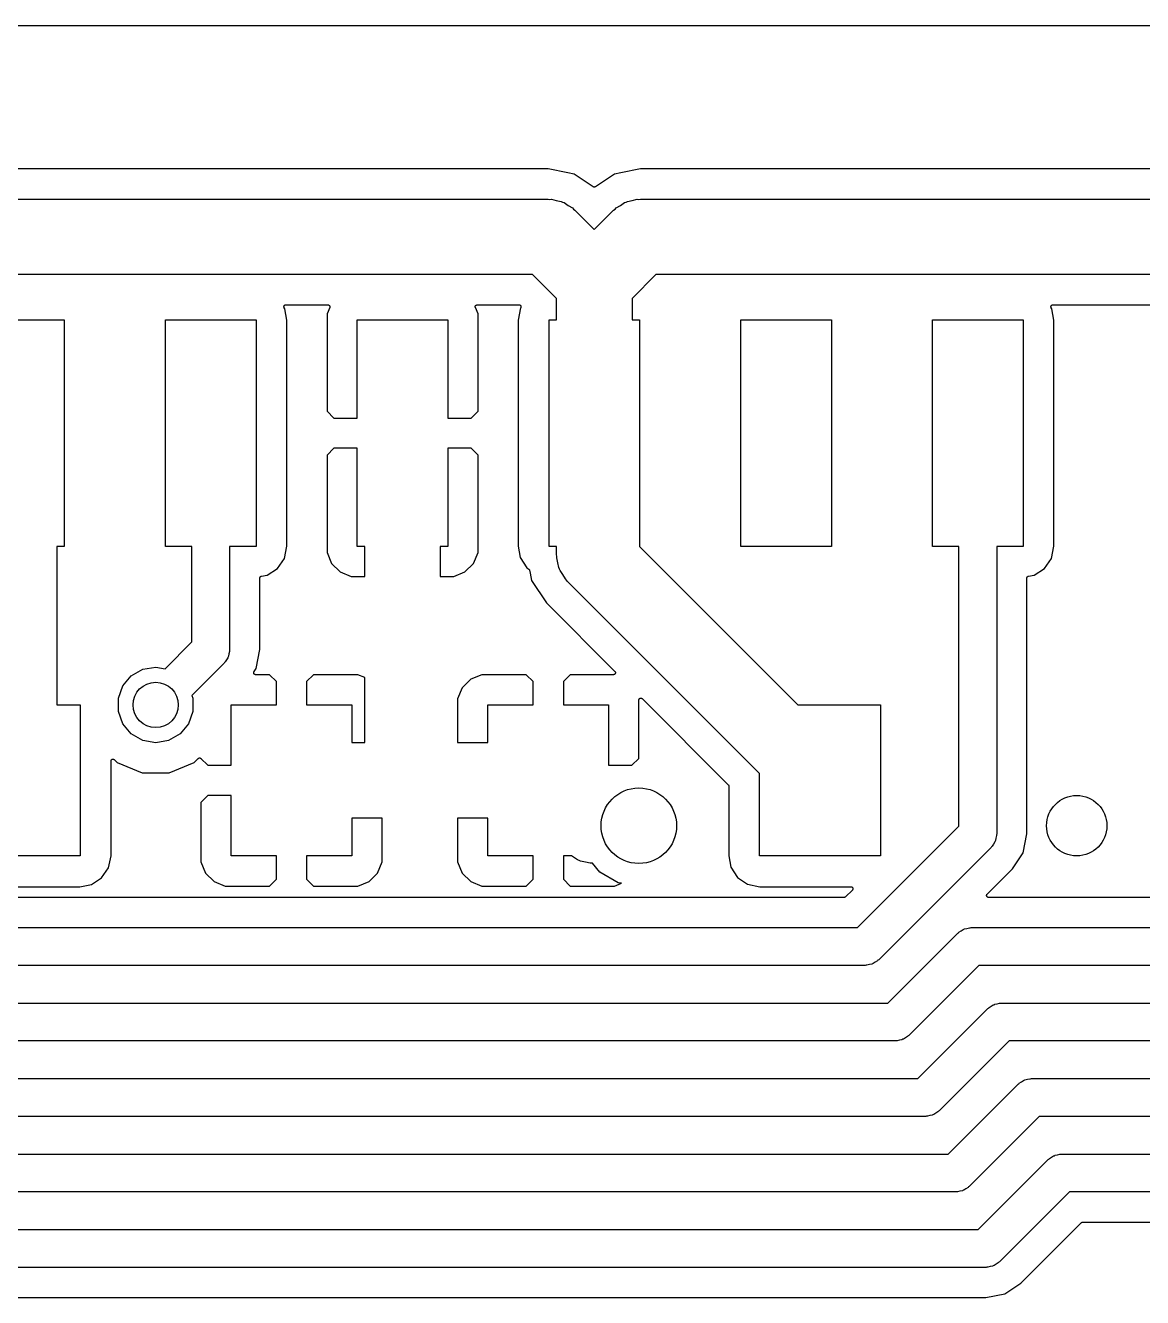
# Model space of a CAD drawing. Extents: x 0.3 to 75.7, y -92.7 to -2.
# Drawn here: x 35.64 to 43.04, y -62.42 to -54 of the extents above; entities that cross this region are included whole.
import ezdxf

# ---------------------------------------------------------------- set-up
doc = ezdxf.new("R2010")
doc.units = 0
doc.header["$MEASUREMENT"] = 0
doc.layers.add('BLACK', color=7, linetype='CONTINUOUS')

msp = doc.modelspace()

# ---------------------------------------------------------------- linework, layer by layer
at = {"layer": 'Black'}
for p, q in [((19.013, -54), (71.162, -54)), ((39.0987, -54.95), (33.4113, -54.95)), ((39.229, -54.9759), (39.0987, -54.95)), ((39.2721, -54.9845), (39.229, -54.9759)), ((39.3978, -55.0685), (39.2721, -54.9845)), ((39.5379, -54.9845), (39.4122, -55.0685)), ((39.581, -54.9759), (39.5379, -54.9845)), ((39.7113, -54.95), (39.581, -54.9759)), ((45.6987, -54.95), (39.7113, -54.95)), ((39.3986, -55.0688), (39.3978, -55.0685)), ((39.3993, -55.0693), (39.3986, -55.0688)), ((39.4006, -55.0697), (39.3993, -55.0693)), ((39.4019, -55.0703), (39.4006, -55.0697)), ((39.4028, -55.0703), (39.4019, -55.0703)), ((39.4036, -55.0706), (39.4028, -55.0703)), ((39.405, -55.0705), (39.4036, -55.0706)), ((39.4064, -55.0706), (39.405, -55.0705)), ((39.4072, -55.0703), (39.4064, -55.0706)), ((39.4081, -55.0703), (39.4072, -55.0703)), ((39.4094, -55.0697), (39.4081, -55.0703)), ((39.4107, -55.0693), (39.4094, -55.0697)), ((39.4114, -55.0688), (39.4107, -55.0693)), ((39.4122, -55.0685), (39.4114, -55.0688)), ((33.41, -55.15), (39.1, -55.15)), ((39.1, -55.15), (39.1108, -55.1519)), ((39.1108, -55.1519), (39.1218, -55.151)), ((39.1218, -55.151), (39.1533, -55.1594)), ((39.1533, -55.1594), (39.1855, -55.1651)), ((39.1855, -55.1651), (39.195, -55.1706)), ((39.195, -55.1706), (39.2057, -55.1734)), ((39.2057, -55.1734), (39.2324, -55.1922)), ((39.5776, -55.1922), (39.6043, -55.1734)), ((39.6043, -55.1734), (39.615, -55.1706)), ((39.615, -55.1706), (39.6245, -55.1651)), ((39.6245, -55.1651), (39.6567, -55.1594)), ((39.6567, -55.1594), (39.6882, -55.151)), ((39.6882, -55.151), (39.6992, -55.1519)), ((39.6992, -55.1519), (39.71, -55.15)), ((39.71, -55.15), (45.7, -55.15)), ((39.2324, -55.1922), (39.2607, -55.2085)), ((39.2607, -55.2085), (39.2678, -55.2169)), ((39.2678, -55.2169), (39.2768, -55.2232)), ((39.2768, -55.2232), (39.405, -55.3514)), ((39.405, -55.3514), (39.5332, -55.2232)), ((39.5332, -55.2232), (39.5422, -55.2169)), ((39.5422, -55.2169), (39.5493, -55.2085)), ((39.5493, -55.2085), (39.5776, -55.1922)), ((38.9964, -55.65), (33.5136, -55.65)), ((39.155, -55.8086), (38.9964, -55.65)), ((39.8136, -55.65), (39.655, -55.8086)), ((45.5964, -55.65), (39.8136, -55.65)), ((37.35, -55.8589), (37.3506, -55.8571)), ((37.3506, -55.8571), (37.3508, -55.8568)), ((37.3508, -55.8568), (37.3509, -55.8565)), ((37.3509, -55.8565), (37.3521, -55.855)), ((37.3521, -55.855), (37.3533, -55.8535)), ((37.3533, -55.8535), (37.3536, -55.8533)), ((37.3536, -55.8533), (37.3538, -55.853)), ((37.3538, -55.853), (37.3555, -55.8521)), ((37.3555, -55.8521), (37.3571, -55.851)), ((37.3571, -55.851), (37.3574, -55.8509)), ((37.3574, -55.8509), (37.3577, -55.8508)), ((37.3577, -55.8508), (37.3596, -55.8504)), ((37.3596, -55.8504), (37.3615, -55.85)), ((37.3615, -55.85), (37.3618, -55.8501)), ((37.3618, -55.8501), (37.3621, -55.85)), ((37.3621, -55.85), (37.6405, -55.85)), ((37.6405, -55.85), (37.6419, -55.8502)), ((37.6419, -55.8502), (37.6433, -55.8503)), ((37.6433, -55.8503), (37.6441, -55.8506)), ((37.6441, -55.8506), (37.6449, -55.8508)), ((37.6449, -55.8508), (37.6462, -55.8515)), ((37.6462, -55.8515), (37.6475, -55.852)), ((37.6475, -55.852), (37.6481, -55.8526)), ((37.6481, -55.8526), (37.6488, -55.853)), ((37.6488, -55.853), (37.6498, -55.8541)), ((37.6498, -55.8541), (37.6508, -55.8551)), ((37.6508, -55.8551), (37.6512, -55.8558)), ((37.6512, -55.8558), (37.6517, -55.8565)), ((37.6517, -55.8565), (37.6522, -55.8578)), ((38.6178, -55.8578), (38.6183, -55.8565)), ((38.6183, -55.8565), (38.6188, -55.8558)), ((38.6188, -55.8558), (38.6192, -55.8551)), ((38.6192, -55.8551), (38.6202, -55.8541)), ((38.6202, -55.8541), (38.6212, -55.853)), ((38.6212, -55.853), (38.6219, -55.8526)), ((38.6219, -55.8526), (38.6225, -55.852)), ((38.6225, -55.852), (38.6238, -55.8515)), ((38.6238, -55.8515), (38.6251, -55.8508)), ((38.6251, -55.8508), (38.6259, -55.8506)), ((38.6259, -55.8506), (38.6267, -55.8503)), ((38.6267, -55.8503), (38.6281, -55.8502)), ((38.6281, -55.8502), (38.6295, -55.85)), ((38.6295, -55.85), (38.9067, -55.85)), ((38.9067, -55.85), (38.9071, -55.8501)), ((38.9071, -55.8501), (38.9076, -55.85)), ((38.9076, -55.85), (38.9094, -55.8505)), ((38.9094, -55.8505), (38.9111, -55.8508)), ((38.9111, -55.8508), (38.9115, -55.851)), ((38.9115, -55.851), (38.912, -55.8512)), ((38.912, -55.8512), (38.9135, -55.8522)), ((38.9135, -55.8522), (38.915, -55.853)), ((38.915, -55.853), (38.9153, -55.8534)), ((38.9153, -55.8534), (38.9157, -55.8537)), ((38.9157, -55.8537), (38.9168, -55.8551)), ((38.9168, -55.8551), (38.9179, -55.8565)), ((38.9179, -55.8565), (38.9181, -55.857)), ((38.9181, -55.857), (38.9184, -55.8574)), ((38.9184, -55.8574), (38.9188, -55.8591)), ((39.155, -55.95), (39.155, -55.8086)), ((39.655, -55.8086), (39.655, -55.95)), ((42.43, -55.8589), (42.4306, -55.8571)), ((42.4306, -55.8571), (42.4308, -55.8568)), ((42.4308, -55.8568), (42.4309, -55.8565)), ((42.4309, -55.8565), (42.4321, -55.855)), ((42.4321, -55.855), (42.4333, -55.8535)), ((42.4333, -55.8535), (42.4336, -55.8533)), ((42.4336, -55.8533), (42.4338, -55.853)), ((42.4338, -55.853), (42.4355, -55.8521)), ((42.4355, -55.8521), (42.4371, -55.851)), ((42.4371, -55.851), (42.4374, -55.8509)), ((42.4374, -55.8509), (42.4377, -55.8508)), ((42.4377, -55.8508), (42.4396, -55.8504)), ((42.4396, -55.8504), (42.4415, -55.85)), ((42.4415, -55.85), (42.4418, -55.8501)), ((42.4418, -55.8501), (42.4421, -55.85)), ((42.4421, -55.85), (45.5082, -55.85)), ((37.3492, -55.8614), (37.3493, -55.8611)), ((37.3493, -55.8633), (37.3492, -55.8614)), ((37.3493, -55.8607), (37.35, -55.8589)), ((37.3493, -55.8611), (37.3493, -55.8607)), ((37.3493, -55.8653), (37.3493, -55.8633)), ((37.3494, -55.8656), (37.3493, -55.8653)), ((37.3494, -55.8659), (37.3494, -55.8656)), ((37.3502, -55.8677), (37.3494, -55.8659)), ((37.3509, -55.8695), (37.3502, -55.8677)), ((37.3511, -55.8697), (37.3509, -55.8695)), ((37.3512, -55.87), (37.3511, -55.8697)), ((37.355, -55.876), (37.3512, -55.87)), ((37.3692, -55.9512), (37.355, -55.876)), ((37.6525, -55.868), (37.635, -55.9102)), ((37.635, -55.9102), (37.635, -56.5544)), ((37.6522, -55.8578), (37.6529, -55.8591)), ((37.6528, -55.8666), (37.6525, -55.868)), ((37.6533, -55.8653), (37.6528, -55.8666)), ((37.6529, -55.8591), (37.653, -55.8599)), ((37.653, -55.8599), (37.6533, -55.8607)), ((37.6533, -55.8607), (37.6533, -55.8622)), ((37.6533, -55.8622), (37.6535, -55.8636)), ((37.6535, -55.8636), (37.6533, -55.8644)), ((37.6533, -55.8644), (37.6533, -55.8653)), ((38.6165, -55.8636), (38.6167, -55.8622)), ((38.6167, -55.8644), (38.6165, -55.8636)), ((38.6167, -55.8607), (38.617, -55.8599)), ((38.6167, -55.8622), (38.6167, -55.8607)), ((38.6167, -55.8653), (38.6167, -55.8644)), ((38.6172, -55.8666), (38.6167, -55.8653)), ((38.617, -55.8599), (38.6171, -55.8591)), ((38.6171, -55.8591), (38.6178, -55.8578)), ((38.6175, -55.868), (38.6172, -55.8666)), ((38.635, -55.9102), (38.6175, -55.868)), ((38.635, -56.5544), (38.635, -55.9102)), ((38.9172, -55.8707), (38.9008, -55.9513)), ((38.9174, -55.8703), (38.9172, -55.8707)), ((38.9176, -55.8699), (38.9174, -55.8703)), ((38.9179, -55.8695), (38.9176, -55.8699)), ((38.9185, -55.8678), (38.9179, -55.8695)), ((38.9192, -55.8662), (38.9185, -55.8678)), ((38.9188, -55.8591), (38.9195, -55.8607)), ((38.9193, -55.8657), (38.9192, -55.8662)), ((38.9195, -55.8653), (38.9193, -55.8657)), ((38.9195, -55.8607), (38.9195, -55.8612)), ((38.9195, -55.8612), (38.9196, -55.8617)), ((38.9196, -55.8617), (38.9195, -55.8635)), ((38.9195, -55.8635), (38.9195, -55.8653)), ((42.4292, -55.8614), (42.4293, -55.8611)), ((42.4293, -55.8633), (42.4292, -55.8614)), ((42.4293, -55.8607), (42.43, -55.8589)), ((42.4293, -55.8611), (42.4293, -55.8607)), ((42.4293, -55.8653), (42.4293, -55.8633)), ((42.4294, -55.8656), (42.4293, -55.8653)), ((42.4294, -55.8659), (42.4294, -55.8656)), ((42.4302, -55.8677), (42.4294, -55.8659)), ((42.4309, -55.8695), (42.4302, -55.8677)), ((42.4311, -55.8697), (42.4309, -55.8695)), ((42.4312, -55.87), (42.4311, -55.8697)), ((42.435, -55.876), (42.4312, -55.87)), ((42.4492, -55.9512), (42.435, -55.876)), ((35.295, -55.95), (35.895, -55.95)), ((35.895, -55.95), (35.895, -57.45)), ((36.565, -57.45), (36.565, -55.95)), ((36.565, -55.95), (37.165, -55.95)), ((37.165, -55.95), (37.165, -57.45)), ((37.3692, -56.8402), (37.3692, -55.9512)), ((37.835, -56.6), (37.835, -55.95)), ((37.835, -55.95), (38.435, -55.95)), ((38.435, -55.95), (38.435, -56.6)), ((38.9008, -55.9513), (38.9008, -57.4488)), ((39.105, -57.45), (39.105, -55.95)), ((39.105, -55.95), (39.155, -55.95)), ((39.655, -55.95), (39.705, -55.95)), ((39.705, -55.95), (39.705, -57.45)), ((40.375, -57.45), (40.375, -55.95)), ((40.375, -55.95), (40.975, -55.95)), ((40.975, -55.95), (40.975, -57.45)), ((41.645, -57.45), (41.645, -55.95)), ((41.645, -55.95), (42.245, -55.95)), ((42.245, -55.95), (42.245, -57.45)), ((42.4492, -57.4487), (42.4492, -55.9512)), ((37.635, -56.5544), (37.6806, -56.6)), ((37.6806, -56.6), (37.835, -56.6)), ((38.435, -56.6), (38.5894, -56.6)), ((38.5894, -56.6), (38.635, -56.5544)), ((37.3692, -57.4487), (37.3692, -56.8402)), ((37.6806, -56.8), (37.635, -56.8456)), ((37.635, -56.8456), (37.635, -57.4898)), ((37.835, -56.8), (37.6806, -56.8)), ((37.835, -57.45), (37.835, -56.8)), ((38.435, -56.8), (38.435, -57.45)), ((38.5894, -56.8), (38.435, -56.8)), ((38.635, -56.8456), (38.5894, -56.8)), ((38.635, -57.4898), (38.635, -56.8456)), ((35.895, -57.45), (35.845, -57.45)), ((35.845, -57.45), (35.845, -58.5)), ((36.74, -57.45), (36.565, -57.45)), ((36.74, -58.0832), (36.74, -57.45)), ((37.165, -57.45), (36.99, -57.45)), ((36.99, -57.45), (36.99, -58.135)), ((37.3528, -57.5293), (37.3692, -57.4487)), ((37.885, -57.45), (37.835, -57.45)), ((37.885, -57.65), (37.885, -57.45)), ((38.435, -57.45), (38.385, -57.45)), ((38.385, -57.45), (38.385, -57.65)), ((38.9008, -57.4488), (38.915, -57.524)), ((39.155, -57.45), (39.105, -57.45)), ((39.155, -57.505), (39.155, -57.45)), ((39.705, -57.45), (39.7036, -57.45)), ((39.7036, -57.45), (40.7536, -58.5)), ((40.975, -57.45), (40.375, -57.45)), ((41.82, -57.45), (41.645, -57.45)), ((41.82, -59.3032), (41.82, -57.45)), ((42.245, -57.45), (42.07, -57.45)), ((42.07, -57.45), (42.07, -59.355)), ((42.4328, -57.5293), (42.4492, -57.4487)), ((37.3072, -57.5962), (37.3528, -57.5293)), ((37.635, -57.4898), (37.6654, -57.5633)), ((38.6046, -57.5633), (38.635, -57.4898)), ((38.915, -57.524), (38.9588, -57.5922)), ((39.1569, -57.5158), (39.155, -57.505)), ((39.156, -57.5268), (39.1569, -57.5158)), ((39.1644, -57.5583), (39.156, -57.5268)), ((42.3872, -57.5962), (42.4328, -57.5293)), ((37.239, -57.64), (37.3072, -57.5962)), ((37.6654, -57.5633), (37.7217, -57.6196)), ((37.7217, -57.6196), (37.7952, -57.65)), ((38.4748, -57.65), (38.5483, -57.6196)), ((38.5483, -57.6196), (38.6046, -57.5633)), ((38.9588, -57.5922), (38.9704, -57.6001)), ((38.9704, -57.6001), (38.9707, -57.6004)), ((38.9707, -57.6004), (38.9712, -57.6007)), ((38.9712, -57.6007), (38.9723, -57.602)), ((38.9723, -57.602), (38.9736, -57.6032)), ((38.9736, -57.6032), (38.9738, -57.6037)), ((38.9738, -57.6037), (38.9742, -57.6041)), ((38.9742, -57.6041), (38.9748, -57.6057)), ((38.9748, -57.6057), (38.9756, -57.6073)), ((38.9756, -57.6073), (38.9756, -57.6078)), ((38.9756, -57.6078), (38.9758, -57.6083)), ((38.9758, -57.6083), (38.9797, -57.628)), ((39.1701, -57.5905), (39.1644, -57.5583)), ((39.1756, -57.6), (39.1701, -57.5905)), ((39.1784, -57.6107), (39.1756, -57.6)), ((39.1972, -57.6374), (39.1784, -57.6107)), ((42.319, -57.64), (42.3872, -57.5962)), ((37.19, -57.66), (37.1904, -57.6579)), ((37.19, -58.1337), (37.19, -57.66)), ((37.1904, -57.6579), (37.1907, -57.6557)), ((37.1907, -57.6557), (37.1908, -57.6556)), ((37.1908, -57.6556), (37.1919, -57.6537)), ((37.1908, -57.6556), (37.1908, -57.6556)), ((37.1919, -57.6537), (37.1929, -57.6518)), ((37.1929, -57.6518), (37.193, -57.6517)), ((37.193, -57.6517), (37.1947, -57.6502)), ((37.193, -57.6517), (37.193, -57.6517)), ((37.1947, -57.6502), (37.1964, -57.6488)), ((37.1964, -57.6488), (37.1964, -57.6488)), ((37.1964, -57.6488), (37.1965, -57.6488)), ((37.1965, -57.6488), (37.1986, -57.648)), ((37.1986, -57.648), (37.2006, -57.6472)), ((37.2006, -57.6472), (37.239, -57.64)), ((37.7952, -57.65), (37.885, -57.65)), ((38.385, -57.65), (38.4748, -57.65)), ((38.9797, -57.628), (38.9797, -57.628)), ((38.9797, -57.628), (38.9895, -57.6771)), ((38.9895, -57.6771), (39.0877, -57.8241)), ((39.2135, -57.6657), (39.1972, -57.6374)), ((39.2219, -57.6728), (39.2135, -57.6657)), ((39.2282, -57.6818), (39.2219, -57.6728)), ((40.5, -58.9536), (39.2282, -57.6818)), ((42.27, -57.66), (42.2704, -57.6579)), ((42.27, -59.3537), (42.27, -57.66)), ((42.2704, -57.6579), (42.2707, -57.6557)), ((42.2707, -57.6557), (42.2708, -57.6556)), ((42.2708, -57.6556), (42.2719, -57.6537)), ((42.2708, -57.6556), (42.2708, -57.6556)), ((42.2719, -57.6537), (42.2729, -57.6518)), ((42.2729, -57.6518), (42.273, -57.6517)), ((42.273, -57.6517), (42.2747, -57.6502)), ((42.273, -57.6517), (42.273, -57.6517)), ((42.2747, -57.6502), (42.2764, -57.6488)), ((42.2764, -57.6488), (42.2764, -57.6488)), ((42.2764, -57.6488), (42.2765, -57.6488)), ((42.2765, -57.6488), (42.2786, -57.648)), ((42.2786, -57.648), (42.2806, -57.6472)), ((42.2806, -57.6472), (42.319, -57.64)), ((39.0877, -57.8241), (39.5414, -58.2778)), ((36.5631, -58.2602), (36.74, -58.0832)), ((36.9608, -58.2153), (36.9565, -58.2189)), ((36.9689, -58.2012), (36.9608, -58.2153)), ((36.9783, -58.1878), (36.9689, -58.2012)), ((36.9797, -58.1825), (36.9783, -58.1878)), ((36.9825, -58.1778), (36.9797, -58.1825)), ((36.9853, -58.1617), (36.9825, -58.1778)), ((36.9895, -58.1459), (36.9853, -58.1617)), ((36.99, -58.135), (36.989, -58.1404)), ((36.989, -58.1404), (36.9895, -58.1459)), ((37.165, -58.2593), (37.19, -58.1337)), ((36.3387, -58.3078), (36.4142, -58.2642)), ((36.4142, -58.2642), (36.5, -58.249)), ((36.5, -58.249), (36.5631, -58.2602)), ((36.9534, -58.2234), (36.74, -58.4368)), ((36.9565, -58.2189), (36.9534, -58.2234)), ((37.1492, -58.2884), (37.1493, -58.2866)), ((37.1493, -58.2888), (37.1492, -58.2884)), ((37.1493, -58.2847), (37.1495, -58.2843)), ((37.1493, -58.2866), (37.1493, -58.2847)), ((37.1493, -58.2893), (37.1493, -58.2888)), ((37.15, -58.291), (37.1493, -58.2893)), ((37.1495, -58.2839), (37.1502, -58.2822)), ((37.1495, -58.2843), (37.1495, -58.2839)), ((37.1505, -58.2927), (37.15, -58.291)), ((37.1502, -58.2822), (37.1509, -58.2805)), ((37.1507, -58.2931), (37.1505, -58.2927)), ((37.1509, -58.2935), (37.1507, -58.2931)), ((37.1509, -58.2805), (37.1512, -58.2802)), ((37.1521, -58.2949), (37.1509, -58.2935)), ((37.1512, -58.2802), (37.1513, -58.2798)), ((37.1513, -58.2798), (37.165, -58.2593)), ((37.1531, -58.2964), (37.1521, -58.2949)), ((37.1535, -58.2966), (37.1531, -58.2964)), ((37.1538, -58.297), (37.1535, -58.2966)), ((37.1554, -58.2979), (37.1538, -58.297)), ((37.1569, -58.2989), (37.1554, -58.2979)), ((37.1573, -58.299), (37.1569, -58.2989)), ((37.1577, -58.2992), (37.1573, -58.299)), ((37.1595, -58.2995), (37.1577, -58.2992)), ((37.1613, -58.3), (37.1595, -58.2995)), ((37.1617, -58.2999), (37.1613, -58.3)), ((37.1621, -58.3), (37.1617, -58.2999)), ((37.2544, -58.3), (37.1621, -58.3)), ((37.3, -58.3456), (37.2544, -58.3)), ((37.5456, -58.3), (37.5, -58.3456)), ((37.8398, -58.3), (37.5456, -58.3)), ((37.885, -58.3187), (37.8398, -58.3)), ((38.6602, -58.3), (38.5867, -58.3304)), ((38.9544, -58.3), (38.6602, -58.3)), ((39, -58.3456), (38.9544, -58.3)), ((39.2456, -58.3), (39.2, -58.3456)), ((39.5322, -58.3), (39.2456, -58.3)), ((39.5339, -58.2997), (39.5322, -58.3)), ((39.5356, -58.2996), (39.5339, -58.2997)), ((39.5361, -58.2993), (39.5356, -58.2996)), ((39.5367, -58.2992), (39.5361, -58.2993)), ((39.5381, -58.2984), (39.5367, -58.2992)), ((39.5397, -58.2976), (39.5381, -58.2984)), ((39.5401, -58.2972), (39.5397, -58.2976)), ((39.5406, -58.297), (39.5401, -58.2972)), ((39.5417, -58.2957), (39.5406, -58.297)), ((39.5414, -58.2778), (39.5424, -58.2792)), ((39.5429, -58.2945), (39.5417, -58.2957)), ((39.5424, -58.2792), (39.5435, -58.2805)), ((39.5431, -58.2939), (39.5429, -58.2945)), ((39.5435, -58.2935), (39.5431, -58.2939)), ((39.5435, -58.2805), (39.5437, -58.281)), ((39.5441, -58.2919), (39.5435, -58.2935)), ((39.5437, -58.281), (39.544, -58.2815)), ((39.544, -58.2815), (39.5444, -58.2831)), ((39.5448, -58.2904), (39.5441, -58.2919)), ((39.5444, -58.2831), (39.545, -58.2847)), ((39.545, -58.2893), (39.5448, -58.2898)), ((39.5448, -58.2898), (39.5448, -58.2904)), ((39.545, -58.2847), (39.545, -58.2853)), ((39.545, -58.2853), (39.5452, -58.2859)), ((39.5452, -58.2859), (39.545, -58.2876)), ((39.545, -58.2876), (39.545, -58.2893)), ((36.2529, -58.4564), (36.2827, -58.3745)), ((36.2827, -58.3745), (36.3387, -58.3078)), ((37.3, -58.5), (37.3, -58.3456)), ((37.5, -58.3456), (37.5, -58.5)), ((37.885, -58.75), (37.885, -58.3187)), ((38.5867, -58.3304), (38.5304, -58.3867)), ((39, -58.5), (39, -58.3456)), ((39.2, -58.3456), (39.2, -58.5)), ((36.2529, -58.5436), (36.2529, -58.4564)), ((36.74, -58.4368), (36.7471, -58.4564)), ((36.7471, -58.4564), (36.7471, -58.5436)), ((38.5304, -58.3867), (38.5, -58.4602)), ((38.5, -58.4602), (38.5, -58.75)), ((39.7, -58.4678), (39.7003, -58.4661)), ((39.7, -58.8544), (39.7, -58.4678)), ((39.7003, -58.4661), (39.7004, -58.4644)), ((39.7004, -58.4644), (39.7007, -58.4639)), ((39.7007, -58.4639), (39.7008, -58.4633)), ((39.7008, -58.4633), (39.7016, -58.4619)), ((39.7016, -58.4619), (39.7024, -58.4603)), ((39.7024, -58.4603), (39.7028, -58.4599)), ((39.7028, -58.4599), (39.703, -58.4594)), ((39.703, -58.4594), (39.7043, -58.4583)), ((39.7043, -58.4583), (39.7055, -58.4571)), ((39.7055, -58.4571), (39.7061, -58.4569)), ((39.7061, -58.4569), (39.7065, -58.4565)), ((39.7065, -58.4565), (39.7081, -58.4559)), ((39.7081, -58.4559), (39.7096, -58.4552)), ((39.7096, -58.4552), (39.7102, -58.4552)), ((39.7102, -58.4552), (39.7107, -58.455)), ((39.7107, -58.455), (39.7124, -58.455)), ((39.7124, -58.455), (39.7141, -58.4548)), ((39.7141, -58.4548), (39.7147, -58.455)), ((39.7147, -58.455), (39.7153, -58.455)), ((39.7153, -58.455), (39.7169, -58.4556)), ((39.7169, -58.4556), (39.7185, -58.456)), ((39.7185, -58.456), (39.719, -58.4563)), ((39.719, -58.4563), (39.7195, -58.4565)), ((39.7195, -58.4565), (39.7208, -58.4576)), ((39.7208, -58.4576), (39.7222, -58.4586)), ((39.7222, -58.4586), (40.292, -59.0284)), ((35.845, -58.5), (36, -58.5)), ((36, -58.5), (36, -59.5)), ((36.2827, -58.6255), (36.2529, -58.5436)), ((36.7471, -58.5436), (36.7173, -58.6255)), ((37, -58.9), (37, -58.5)), ((37, -58.5), (37.3, -58.5)), ((37.5, -58.5), (37.8, -58.5)), ((37.8, -58.5), (37.8, -58.75)), ((38.7, -58.75), (38.7, -58.5)), ((38.7, -58.5), (39, -58.5)), ((39.2, -58.5), (39.5, -58.5)), ((39.5, -58.5), (39.5, -58.9)), ((40.7536, -58.5), (41.3, -58.5)), ((41.3, -58.5), (41.3, -59.5)), ((36.3387, -58.6922), (36.2827, -58.6255)), ((36.7173, -58.6255), (36.6613, -58.6922)), ((36.4142, -58.7358), (36.3387, -58.6922)), ((36.6613, -58.6922), (36.5858, -58.7358)), ((36.5, -58.751), (36.4142, -58.7358)), ((36.5858, -58.7358), (36.5, -58.751)), ((37.8, -58.75), (37.885, -58.75)), ((38.5, -58.75), (38.7, -58.75)), ((36.2042, -58.872), (36.2045, -58.8704)), ((36.2042, -59.1402), (36.2042, -58.872)), ((36.2045, -58.8704), (36.2046, -58.8687)), ((36.2046, -58.8687), (36.2049, -58.8681)), ((36.2049, -58.8681), (36.205, -58.8676)), ((36.205, -58.8676), (36.2058, -58.8661)), ((36.2058, -58.8661), (36.2065, -58.8646)), ((36.2065, -58.8646), (36.2069, -58.8642)), ((36.2069, -58.8642), (36.2072, -58.8637)), ((36.2072, -58.8637), (36.2085, -58.8626)), ((36.2085, -58.8626), (36.2097, -58.8614)), ((36.2097, -58.8614), (36.2102, -58.8611)), ((36.2102, -58.8611), (36.2107, -58.8608)), ((36.2107, -58.8608), (36.2123, -58.8602)), ((36.2123, -58.8602), (36.2138, -58.8595)), ((36.2138, -58.8595), (36.2144, -58.8594)), ((36.2144, -58.8594), (36.2149, -58.8592)), ((36.2149, -58.8592), (36.2166, -58.8592)), ((36.2166, -58.8592), (36.2183, -58.8591)), ((36.2183, -58.8591), (36.2189, -58.8592)), ((36.2189, -58.8592), (36.2194, -58.8592)), ((36.2194, -58.8592), (36.221, -58.8598)), ((36.221, -58.8598), (36.2227, -58.8603)), ((36.2227, -58.8603), (36.2231, -58.8606)), ((36.2231, -58.8606), (36.2237, -58.8608)), ((36.2237, -58.8608), (36.225, -58.8619)), ((36.225, -58.8619), (36.2264, -58.8628)), ((36.2264, -58.8628), (36.2448, -58.8813)), ((36.2448, -58.8813), (36.4101, -58.9499)), ((36.5891, -58.9501), (36.7546, -58.8817)), ((36.7546, -58.8817), (36.7818, -58.8545)), ((36.7818, -58.8545), (36.7827, -58.8539)), ((36.7827, -58.8539), (36.7835, -58.8531)), ((36.7835, -58.8531), (36.7846, -58.8526)), ((36.7846, -58.8526), (36.7855, -58.8519)), ((36.7855, -58.8519), (36.7866, -58.8517)), ((36.7866, -58.8517), (36.7876, -58.8512)), ((36.7876, -58.8512), (36.7888, -58.8511)), ((36.7888, -58.8511), (36.7899, -58.8508)), ((36.7899, -58.8508), (36.791, -58.8509)), ((36.791, -58.8509), (36.7921, -58.8508)), ((36.7921, -58.8508), (36.7932, -58.8511)), ((36.7932, -58.8511), (36.7944, -58.8512)), ((36.7944, -58.8512), (36.7954, -58.8517)), ((36.7954, -58.8517), (36.7965, -58.852)), ((36.7965, -58.852), (36.7974, -58.8526)), ((36.7974, -58.8526), (36.7984, -58.8531)), ((36.7984, -58.8531), (36.7993, -58.8539)), ((36.7993, -58.8539), (36.8002, -58.8545)), ((36.8002, -58.8545), (36.8456, -58.9)), ((39.6544, -58.9), (39.7, -58.8544)), ((36.4101, -58.9499), (36.5891, -58.9501)), ((36.8456, -58.9), (37, -58.9)), ((39.5, -58.9), (39.6544, -58.9)), ((40.5, -59.5), (40.5, -58.9536)), ((40.292, -59.0284), (40.2923, -59.0289)), ((40.2923, -59.0289), (40.2928, -59.0293)), ((40.2928, -59.0293), (40.2936, -59.0307)), ((40.2936, -59.0307), (40.2946, -59.0321)), ((40.2946, -59.0321), (40.2948, -59.0327)), ((40.2948, -59.0327), (40.295, -59.0332)), ((40.295, -59.0332), (40.2953, -59.0348)), ((40.2953, -59.0348), (40.2958, -59.0365)), ((40.2958, -59.0365), (40.2957, -59.037)), ((40.2957, -59.037), (40.2958, -59.0376)), ((40.2958, -59.0376), (40.2958, -59.4988)), ((36.2042, -59.4987), (36.2042, -59.1402)), ((36.8456, -59.1), (36.8, -59.1456)), ((37, -59.1), (36.8456, -59.1)), ((37, -59.5), (37, -59.1)), ((36.8, -59.1456), (36.8, -59.5398)), ((37.8, -59.25), (37.8, -59.5)), ((38, -59.25), (37.8, -59.25)), ((38, -59.5398), (38, -59.25)), ((38.5, -59.25), (38.5, -59.5398)), ((38.7, -59.25), (38.5, -59.25)), ((38.7, -59.5), (38.7, -59.25)), ((41.1482, -59.975), (41.82, -59.3032)), ((42.0653, -59.3817), (42.0625, -59.3978)), ((42.0695, -59.3659), (42.0653, -59.3817)), ((42.07, -59.355), (42.069, -59.3604)), ((42.069, -59.3604), (42.0695, -59.3659)), ((42.245, -59.4793), (42.27, -59.3537)), ((42.0334, -59.4434), (41.2884, -60.1884)), ((42.0365, -59.4389), (42.0334, -59.4434)), ((42.0408, -59.4353), (42.0365, -59.4389)), ((42.0489, -59.4212), (42.0408, -59.4353)), ((42.0583, -59.4078), (42.0489, -59.4212)), ((42.0597, -59.4025), (42.0583, -59.4078)), ((42.0625, -59.3978), (42.0597, -59.4025)), ((42.1739, -59.5857), (42.245, -59.4793)), ((36, -59.5), (35.2, -59.5)), ((36.1878, -59.5793), (36.2042, -59.4987)), ((36.8, -59.5398), (36.8304, -59.6133)), ((37.3, -59.5), (37, -59.5)), ((37.3, -59.6544), (37.3, -59.5)), ((37.8, -59.5), (37.5, -59.5)), ((37.5, -59.5), (37.5, -59.6544)), ((37.9696, -59.6133), (38, -59.5398)), ((38.5, -59.5398), (38.5304, -59.6133)), ((39, -59.5), (38.7, -59.5)), ((39, -59.6544), (39, -59.5)), ((39.2, -59.5), (39.2, -59.6544)), ((39.254, -59.5), (39.2, -59.5)), ((39.2676, -59.5078), (39.254, -59.5)), ((39.2943, -59.5266), (39.2676, -59.5078)), ((39.305, -59.5294), (39.2943, -59.5266)), ((39.3145, -59.5349), (39.305, -59.5294)), ((39.3467, -59.5406), (39.3145, -59.5349)), ((39.3782, -59.549), (39.3467, -59.5406)), ((39.3892, -59.5481), (39.3782, -59.549)), ((39.3925, -59.5487), (39.3892, -59.5481)), ((39.4419, -59.6076), (39.3925, -59.5487)), ((40.2958, -59.4988), (40.31, -59.574)), ((41.3, -59.5), (40.5, -59.5)), ((36.074, -59.69), (36.1422, -59.6462)), ((36.1422, -59.6462), (36.1878, -59.5793)), ((36.8304, -59.6133), (36.8867, -59.6696)), ((37.9133, -59.6696), (37.9696, -59.6133)), ((38.5304, -59.6133), (38.5867, -59.6696)), ((39.5627, -59.6773), (39.4419, -59.6076)), ((40.31, -59.574), (40.3538, -59.6422)), ((40.3538, -59.6422), (40.4207, -59.6878)), ((42.0068, -59.7528), (42.1739, -59.5857)), ((35.2013, -59.7042), (35.9988, -59.7042)), ((35.9988, -59.7042), (36.074, -59.69)), ((36.8867, -59.6696), (36.9602, -59.7)), ((36.9602, -59.7), (37.2544, -59.7)), ((37.2544, -59.7), (37.3, -59.6544)), ((37.5, -59.6544), (37.5456, -59.7)), ((37.5456, -59.7), (37.8398, -59.7)), ((37.8398, -59.7), (37.9133, -59.6696)), ((38.5867, -59.6696), (38.6602, -59.7)), ((38.6602, -59.7), (38.9544, -59.7)), ((38.9544, -59.7), (39, -59.6544)), ((39.2, -59.6544), (39.2456, -59.7)), ((39.2456, -59.7), (39.5398, -59.7)), ((39.5398, -59.7), (39.585, -59.6813)), ((39.585, -59.6813), (39.5627, -59.6773)), ((40.4207, -59.6878), (40.5013, -59.7042)), ((40.5013, -59.7042), (41.1048, -59.7042)), ((41.114, -59.7264), (41.0692, -59.7712)), ((41.1048, -59.7042), (41.1065, -59.7045)), ((41.1065, -59.7045), (41.1082, -59.7046)), ((41.1082, -59.7046), (41.1087, -59.7049)), ((41.1087, -59.7049), (41.1093, -59.705)), ((41.1093, -59.705), (41.1107, -59.7058)), ((41.1107, -59.7058), (41.1123, -59.7065)), ((41.1123, -59.7065), (41.1127, -59.7069)), ((41.1127, -59.7069), (41.1132, -59.7072)), ((41.1132, -59.7072), (41.1143, -59.7085)), ((41.115, -59.725), (41.114, -59.7264)), ((41.1143, -59.7085), (41.1155, -59.7097)), ((41.1161, -59.7237), (41.115, -59.725)), ((41.1155, -59.7097), (41.1157, -59.7102)), ((41.1157, -59.7102), (41.1161, -59.7107)), ((41.1161, -59.7107), (41.1167, -59.7123)), ((41.1163, -59.7231), (41.1161, -59.7237)), ((41.1166, -59.7227), (41.1163, -59.7231)), ((41.117, -59.721), (41.1166, -59.7227)), ((41.1167, -59.7123), (41.1174, -59.7138)), ((41.1176, -59.7194), (41.117, -59.721)), ((41.1174, -59.7138), (41.1174, -59.7144)), ((41.1174, -59.7144), (41.1176, -59.7149)), ((41.1176, -59.7149), (41.1176, -59.7166)), ((41.1176, -59.7166), (41.1178, -59.7183)), ((41.1178, -59.7183), (41.1176, -59.7189)), ((41.1176, -59.7189), (41.1176, -59.7194)), ((41.06, -59.775), (29.016, -59.775)), ((41.0606, -59.7749), (41.06, -59.775)), ((41.0611, -59.775), (41.0606, -59.7749)), ((41.0628, -59.7745), (41.0611, -59.775)), ((41.0644, -59.7742), (41.0628, -59.7745)), ((41.0649, -59.7739), (41.0644, -59.7742)), ((41.0655, -59.7738), (41.0649, -59.7739)), ((41.0669, -59.7728), (41.0655, -59.7738)), ((41.0684, -59.772), (41.0669, -59.7728)), ((41.0687, -59.7715), (41.0684, -59.772)), ((41.0692, -59.7712), (41.0687, -59.7715)), ((42.0031, -59.7609), (42.0032, -59.7603)), ((42.0032, -59.7626), (42.0031, -59.7609)), ((42.0032, -59.7597), (42.0038, -59.7581)), ((42.0032, -59.7603), (42.0032, -59.7597)), ((42.0032, -59.7643), (42.0032, -59.7626)), ((42.0034, -59.7648), (42.0032, -59.7643)), ((42.0034, -59.7654), (42.0034, -59.7648)), ((42.0042, -59.7669), (42.0034, -59.7654)), ((42.0038, -59.7581), (42.0042, -59.7565)), ((42.0042, -59.7565), (42.0045, -59.756)), ((42.0047, -59.7685), (42.0042, -59.7669)), ((42.0045, -59.756), (42.0047, -59.7555)), ((42.0047, -59.7555), (42.0058, -59.7542)), ((42.0051, -59.7689), (42.0047, -59.7685)), ((42.0054, -59.7695), (42.0051, -59.7689)), ((42.0066, -59.7707), (42.0054, -59.7695)), ((42.0058, -59.7542), (42.0068, -59.7528)), ((42.0076, -59.772), (42.0066, -59.7707)), ((42.0081, -59.7722), (42.0076, -59.772)), ((42.0085, -59.7726), (42.0081, -59.7722)), ((42.0101, -59.7734), (42.0085, -59.7726)), ((42.0116, -59.7742), (42.0101, -59.7734)), ((42.0121, -59.7743), (42.0116, -59.7742)), ((42.0126, -59.7746), (42.0121, -59.7743)), ((42.0143, -59.7747), (42.0126, -59.7746)), ((42.016, -59.775), (42.0143, -59.7747)), ((54.06, -59.775), (42.016, -59.775)), ((32.6, -59.975), (41.1482, -59.975)), ((41.8472, -59.9867), (41.8525, -59.9853)), ((41.8525, -59.9853), (41.8572, -59.9825)), ((41.8572, -59.9825), (41.8733, -59.9797)), ((41.8733, -59.9797), (41.8891, -59.9755)), ((41.8891, -59.9755), (41.8946, -59.976)), ((41.8946, -59.976), (41.9, -59.975)), ((41.9, -59.975), (54.1482, -59.975)), ((41.3482, -60.475), (41.8116, -60.0116)), ((41.8116, -60.0116), (41.8161, -60.0085)), ((41.8161, -60.0085), (41.8197, -60.0042)), ((41.8197, -60.0042), (41.8338, -59.9961)), ((41.8338, -59.9961), (41.8472, -59.9867)), ((41.2, -60.225), (32.6, -60.225)), ((41.2054, -60.224), (41.2, -60.225)), ((41.2109, -60.2245), (41.2054, -60.224)), ((41.2267, -60.2203), (41.2109, -60.2245)), ((41.2428, -60.2175), (41.2267, -60.2203)), ((41.2475, -60.2147), (41.2428, -60.2175)), ((41.2528, -60.2133), (41.2475, -60.2147)), ((41.2662, -60.2039), (41.2528, -60.2133)), ((41.2803, -60.1958), (41.2662, -60.2039)), ((41.2839, -60.1915), (41.2803, -60.1958)), ((41.2884, -60.1884), (41.2839, -60.1915)), ((41.9518, -60.225), (41.4884, -60.6884)), ((54.2, -60.225), (41.9518, -60.225)), ((29.1, -60.475), (41.3482, -60.475)), ((42.0338, -60.4961), (42.0472, -60.4867)), ((42.0472, -60.4867), (42.0525, -60.4853)), ((42.0525, -60.4853), (42.0572, -60.4825)), ((42.0572, -60.4825), (42.0733, -60.4797)), ((42.0733, -60.4797), (42.0891, -60.4755)), ((42.0891, -60.4755), (42.0946, -60.476)), ((42.0946, -60.476), (42.1, -60.475)), ((42.1, -60.475), (54.3482, -60.475)), ((41.5482, -60.975), (42.0116, -60.5116)), ((42.0116, -60.5116), (42.0161, -60.5085)), ((42.0161, -60.5085), (42.0197, -60.5042)), ((42.0197, -60.5042), (42.0338, -60.4961)), ((41.4, -60.725), (29.1518, -60.725)), ((41.4054, -60.724), (41.4, -60.725)), ((41.4109, -60.7245), (41.4054, -60.724)), ((41.4267, -60.7203), (41.4109, -60.7245)), ((41.4428, -60.7175), (41.4267, -60.7203)), ((41.4475, -60.7147), (41.4428, -60.7175)), ((41.4528, -60.7133), (41.4475, -60.7147)), ((41.4662, -60.7039), (41.4528, -60.7133)), ((41.4803, -60.6958), (41.4662, -60.7039)), ((41.4839, -60.6915), (41.4803, -60.6958)), ((41.4884, -60.6884), (41.4839, -60.6915)), ((42.1518, -60.725), (41.6884, -61.1884)), ((54.4, -60.725), (42.1518, -60.725)), ((29.3, -60.975), (41.5482, -60.975)), ((42.2197, -61.0042), (42.2338, -60.9961)), ((42.2338, -60.9961), (42.2472, -60.9867)), ((42.2472, -60.9867), (42.2525, -60.9853)), ((42.2525, -60.9853), (42.2572, -60.9825)), ((42.2572, -60.9825), (42.2733, -60.9797)), ((42.2733, -60.9797), (42.2891, -60.9755)), ((42.2891, -60.9755), (42.2946, -60.976)), ((42.2946, -60.976), (42.3, -60.975)), ((42.3, -60.975), (59.3, -60.975)), ((41.7482, -61.475), (42.2116, -61.0116)), ((42.2116, -61.0116), (42.2161, -61.0085)), ((42.2161, -61.0085), (42.2197, -61.0042)), ((41.6, -61.225), (29.3518, -61.225)), ((41.6054, -61.224), (41.6, -61.225)), ((41.6109, -61.2245), (41.6054, -61.224)), ((41.6267, -61.2203), (41.6109, -61.2245)), ((41.6428, -61.2175), (41.6267, -61.2203)), ((41.6475, -61.2147), (41.6428, -61.2175)), ((41.6528, -61.2133), (41.6475, -61.2147)), ((41.6662, -61.2039), (41.6528, -61.2133)), ((41.6803, -61.1958), (41.6662, -61.2039)), ((41.6839, -61.1915), (41.6803, -61.1958)), ((41.6884, -61.1884), (41.6839, -61.1915)), ((42.3518, -61.225), (41.8884, -61.6884)), ((59.2482, -61.225), (42.3518, -61.225)), ((29.6, -61.475), (41.7482, -61.475)), ((42.4197, -61.5042), (42.4338, -61.4961)), ((42.4338, -61.4961), (42.4472, -61.4867)), ((42.4472, -61.4867), (42.4525, -61.4853)), ((42.4525, -61.4853), (42.4572, -61.4825)), ((42.4572, -61.4825), (42.4733, -61.4797)), ((42.4733, -61.4797), (42.4891, -61.4755)), ((42.4891, -61.4755), (42.4946, -61.476)), ((42.4946, -61.476), (42.5, -61.475)), ((42.5, -61.475), (57.405, -61.475)), ((41.9482, -61.975), (42.4116, -61.5116)), ((42.4116, -61.5116), (42.4161, -61.5085)), ((42.4161, -61.5085), (42.4197, -61.5042)), ((41.8, -61.725), (29.6518, -61.725)), ((41.8054, -61.724), (41.8, -61.725)), ((41.8109, -61.7245), (41.8054, -61.724)), ((41.8267, -61.7203), (41.8109, -61.7245)), ((41.8428, -61.7175), (41.8267, -61.7203)), ((41.8475, -61.7147), (41.8428, -61.7175)), ((41.8528, -61.7133), (41.8475, -61.7147)), ((41.8662, -61.7039), (41.8528, -61.7133)), ((41.8803, -61.6958), (41.8662, -61.7039)), ((41.8839, -61.6915), (41.8803, -61.6958)), ((41.8884, -61.6884), (41.8839, -61.6915)), ((42.5518, -61.725), (42.0884, -62.1884)), ((57.405, -61.725), (42.5518, -61.725)), ((30.2, -61.975), (41.9482, -61.975)), ((42.2307, -62.3289), (42.6308, -61.9288)), ((42.6308, -61.9288), (42.6313, -61.9285)), ((42.6313, -61.9285), (42.6316, -61.928)), ((42.6316, -61.928), (42.6331, -61.9272)), ((42.6331, -61.9272), (42.6345, -61.9262)), ((42.6345, -61.9262), (42.6351, -61.9261)), ((42.6351, -61.9261), (42.6356, -61.9258)), ((42.6356, -61.9258), (42.6372, -61.9255)), ((42.6372, -61.9255), (42.6389, -61.925)), ((42.6389, -61.925), (42.6394, -61.9251)), ((42.6394, -61.9251), (42.64, -61.925)), ((42.64, -61.925), (58.31, -61.925)), ((42, -62.225), (30.2518, -62.225)), ((42.0054, -62.224), (42, -62.225)), ((42.0109, -62.2245), (42.0054, -62.224)), ((42.0267, -62.2203), (42.0109, -62.2245)), ((42.0428, -62.2175), (42.0267, -62.2203)), ((42.0475, -62.2147), (42.0428, -62.2175)), ((42.0528, -62.2133), (42.0475, -62.2147)), ((42.0662, -62.2039), (42.0528, -62.2133)), ((42.0803, -62.1958), (42.0662, -62.2039)), ((42.0839, -62.1915), (42.0803, -62.1958)), ((42.0884, -62.1884), (42.0839, -62.1915)), ((42.1243, -62.4), (42.2307, -62.3289)), ((30.34, -62.425), (41.9987, -62.425)), ((41.9987, -62.425), (42.1243, -62.4))]:
    msp.add_line(p, q, dxfattribs=at)
for centre, radius in [((36.5, -58.5), 0.15), ((39.7, -59.3), 0.25), ((42.6, -59.3), 0.2)]:
    msp.add_circle(centre, radius, dxfattribs=at)

doc.saveas('drawing.dxf')
